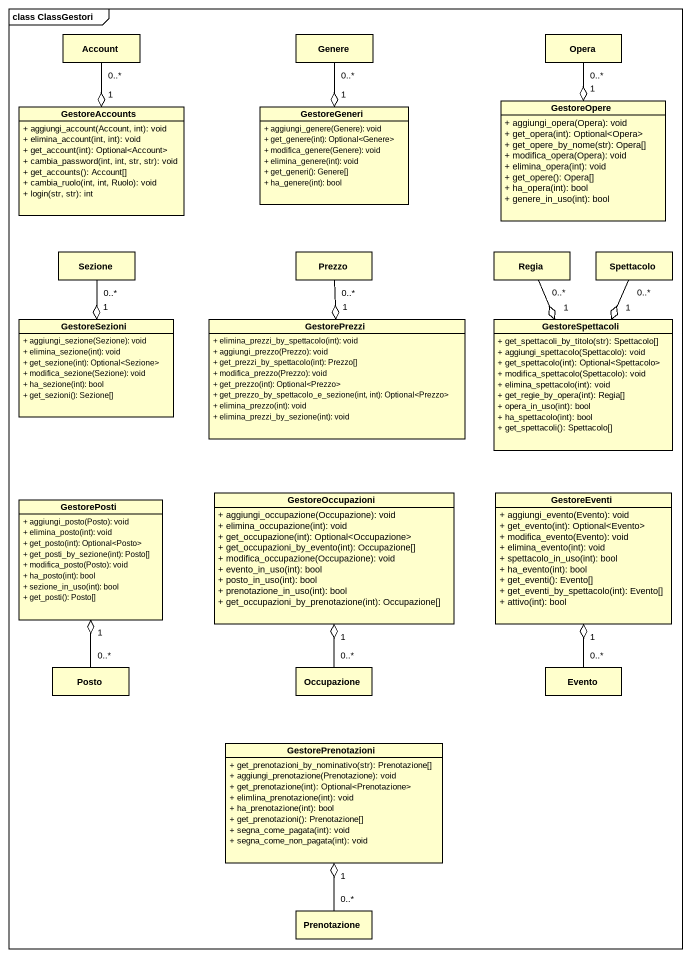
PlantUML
@startuml
mainframe class ClassGestori
hide circle
hide empty members
skinparam classAttributeIconSize 0
class Account
class Genere
class Opera
class GestoreAccounts {
  + aggiungi_account(Account, int): void
  + elimina_account(int, int): void
  + get_account(int): Optional<Account>
  + cambia_password(int, int, str, str): void
  + get_accounts(): Account[]
  + cambia_ruolo(int, int, Ruolo): void
  + login(str, str): int
}
class GestoreGeneri {
  + aggiungi_genere(Genere): void
  + get_genere(int): Optional<Genere>
  + modifica_genere(Genere): void
  + elimina_genere(int): void
  + get_generi(): Genere[]
  + ha_genere(int): bool
}
class GestoreOpere {
  + aggiungi_opera(Opera): void
  + get_opera(int): Optional<Opera>
  + get_opere_by_nome(str): Opera[]
  + modifica_opera(Opera): void
  + elimina_opera(int): void
  + get_opere(): Opera[]
  + ha_opera(int): bool
  + genere_in_uso(int): bool
}
class Sezione
class Prezzo
class Regia
class Spettacolo
class GestoreSezioni {
  + aggiungi_sezione(Sezione): void
  + elimina_sezione(int): void
  + get_sezione(int): Optional<Sezione>
  + modifica_sezione(Sezione): void
  + ha_sezione(int): bool
  + get_sezioni(): Sezione[]
}
class GestorePrezzi {
  + elimina_prezzi_by_spettacolo(int): void
  + aggiungi_prezzo(Prezzo): void
  + get_prezzi_by_spettacolo(int): Prezzo[]
  + modifica_prezzo(Prezzo): void
  + get_prezzo(int): Optional<Prezzo>
  + get_prezzo_by_spettacolo_e_sezione(int, int): Optional<Prezzo>
  + elimina_prezzo(int): void
  + elimina_prezzi_by_sezione(int): void
}
class GestoreSpettacoli {
  + get_spettacoli_by_titolo(str): Spettacolo[]
  + aggiungi_spettacolo(Spettacolo): void
  + get_spettacolo(int): Optional<Spettacolo>
  + modifica_spettacolo(Spettacolo): void
  + elimina_spettacolo(int): void
  + get_regie_by_opera(int): Regia[]
  + opera_in_uso(int): bool
  + ha_spettacolo(int): bool
  + get_spettacoli(): Spettacolo[]
}
class GestoreOccupazioni {
  + aggiungi_occupazione(Occupazione): void
  + elimina_occupazione(int): void
  + get_occupazione(int): Optional<Occupazione>
  + get_occupazioni_by_evento(int): Occupazione[]
  + modifica_occupazione(Occupazione): void
  + evento_in_uso(int): bool
  + posto_in_uso(int): bool
  + prenotazione_in_uso(int): bool
  + get_occupazioni_by_prenotazione(int): Occupazione[]
}
class GestoreEventi {
  + aggiungi_evento(Evento): void
  + get_evento(int): Optional<Evento>
  + modifica_evento(Evento): void
  + elimina_evento(int): void
  + spettacolo_in_uso(int): bool
  + ha_evento(int): bool
  + get_eventi(): Evento[]
  + get_eventi_by_spettacolo(int): Evento[]
  + attivo(int): bool
}
class GestorePosti {
  + aggiungi_posto(Posto): void
  + elimina_posto(int): void
  + get_posto(int): Optional<Posto>
  + get_posti_by_sezione(int): Posto[]
  + modifica_posto(Posto): void
  + ha_posto(int): bool
  + sezione_in_uso(int): bool
  + get_posti(): Posto[]
}
class Posto
class Occupazione
class Evento
class GestorePrenotazioni {
  + get_prenotazioni_by_nominativo(str): Prenotazione[]
  + aggiungi_prenotazione(Prenotazione): void
  + get_prenotazione(int): Optional<Prenotazione>
  + elimlina_prenotazione(int): void
  + ha_prenotazione(int): bool
  + get_prenotazioni(): Prenotazione[]
  + segna_come_pagata(int): void
  + segna_come_non_pagata(int): void
}
class Prenotazione
Account "0..*" --o "1" GestoreAccounts
Genere "0..*" --o "1" GestoreGeneri
Opera "0..*" --o "1" GestoreOpere
Sezione "0..*" --o "1" GestoreSezioni
Prezzo "0..*" --o "1" GestorePrezzi
Regia "0..*" --o "1" GestoreSpettacoli
Spettacolo "0..*" --o "1" GestoreSpettacoli
Posto "0..*" -up-o "1" GestorePosti
Occupazione "0..*" -up-o "1" GestoreOccupazioni
Evento "0..*" -up-o "1" GestoreEventi
Prenotazione "0..*" -up-o "1" GestorePrenotazioni
@enduml
